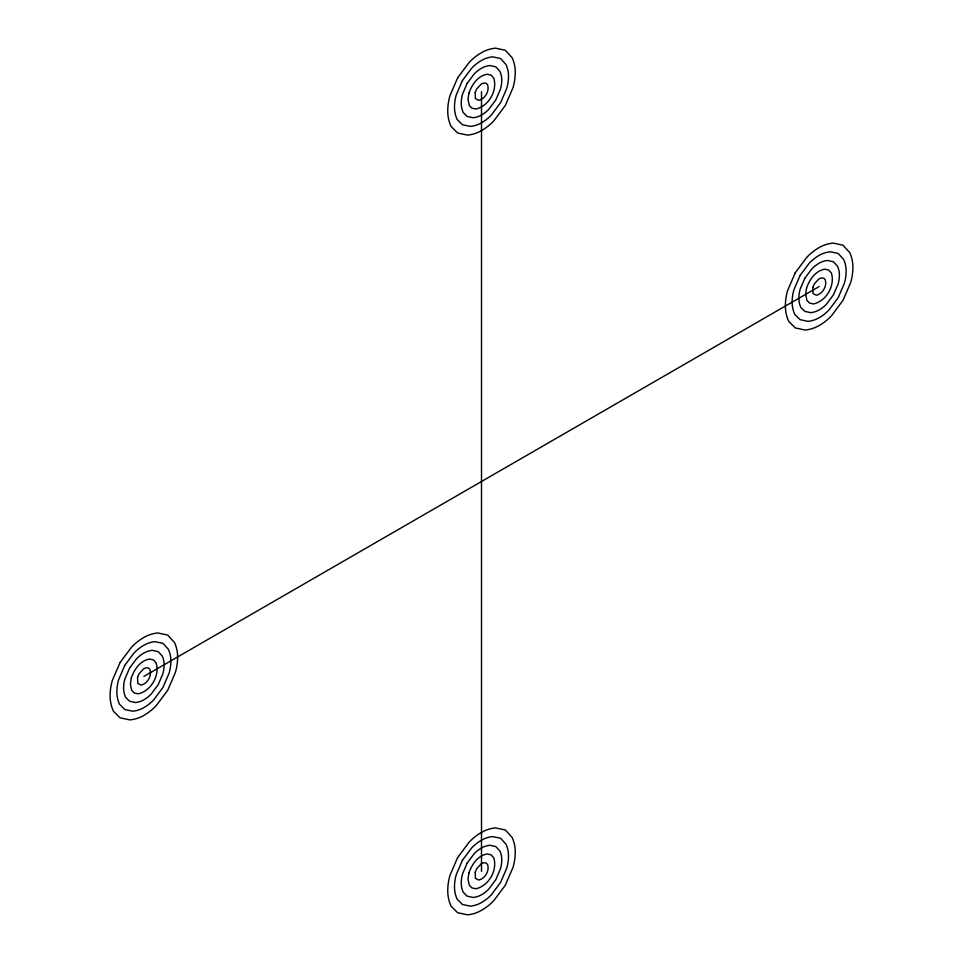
<?xml version="1.0" encoding="UTF-8"?>
<svg xmlns="http://www.w3.org/2000/svg" width="963" height="963" viewBox="0 0 963 963"><rect width="100%" height="100%" fill="white"/><g stroke="black" fill="none" stroke-linecap="round" stroke-linejoin="round"><path stroke-width="1.44" d="M143.872 676.435L819.128 286.565M481.5 91.629L481.5 871.371M131.269 678.012L130.366 684.236L131.678 690.327L134.314 692.975L138.275 693.829C151.083 690.953 160.051 675.424 156.138 662.893L153.418 659.896L149.458 659.041C140.02 660.702 134.218 669.562 131.269 678.012M137.565 677.218L137.769 683.381L141.067 685.126C147.471 683.694 151.961 675.93 149.999 669.658L148.639 668.166L146.665 667.732L143.872 668.635L139.093 673.679L137.565 677.218M468.897 93.218L467.994 99.43L469.306 105.533L471.954 108.181L475.903 109.024C488.723 106.147 497.678 90.63 493.766 78.087L491.046 75.09L487.097 74.235C477.648 75.908 471.846 84.768 468.897 93.218M475.204 92.424L475.409 98.587L478.707 100.333C485.111 98.888 489.589 91.136 487.639 84.864L486.279 83.36L484.293 82.938L481.5 83.841L476.721 88.873L475.204 92.424M468.897 872.947L467.994 879.159L469.306 885.262L471.954 887.91L475.903 888.765C488.723 885.876 497.678 870.359 493.766 857.828L491.046 854.819L487.097 853.976C477.648 855.638 471.846 864.497 468.897 872.947M475.204 872.153L475.409 878.316L478.707 880.062C485.111 878.617 489.589 870.865 487.639 864.593L486.279 863.101L484.293 862.667L481.5 863.57L476.721 868.614L475.204 872.153M806.537 288.142L805.634 294.365L806.946 300.468L809.582 303.104L813.542 303.959C826.35 301.082 835.318 285.566 831.394 273.023L828.686 270.025L824.725 269.171C815.288 270.844 809.486 279.691 806.537 288.142M812.832 287.359L813.037 293.51L816.335 295.268C822.739 293.823 827.217 286.059 825.267 279.8L823.907 278.295L821.933 277.874L819.128 278.764L814.361 283.808L812.832 287.359M119.99 662.652L112.358 680.384A54.566 54.566 0 0 0 110.107 695.924A36.991 36.991 0 0 0 113.393 711.176L119.99 717.784L129.885 719.915A34.837 34.837 0 0 0 143.872 715.425A54.566 54.566 0 0 0 156.199 705.686L167.743 690.218L175.374 672.487A54.566 54.566 0 0 0 177.625 656.935A34.837 34.837 0 0 0 174.532 642.574L167.743 635.086L157.848 632.944A34.837 34.837 0 0 0 143.872 637.446A54.566 54.566 0 0 0 131.534 647.172L119.99 662.652M124.769 665.409L118.666 679.589A43.648 43.648 0 0 0 116.86 692.024A29.6 29.6 0 0 0 119.484 704.23L124.769 709.514L132.677 711.224A27.867 27.867 0 0 0 143.872 707.624A43.648 43.648 0 0 0 153.731 699.836L162.964 687.462L169.067 673.269A43.648 43.648 0 0 0 170.872 660.835A27.867 27.867 0 0 0 168.405 649.351L162.964 643.356L155.055 641.647A27.867 27.867 0 0 0 143.872 645.246A43.648 43.648 0 0 0 134.001 653.022L124.769 665.409M129.548 668.166L124.961 678.807A32.742 32.742 0 0 0 123.613 688.124A22.197 22.197 0 0 0 125.587 697.272L129.548 701.245L135.47 702.521A20.909 20.909 0 0 0 143.872 699.824A32.742 32.742 0 0 0 151.263 693.986L158.197 684.705L162.771 674.064A32.742 32.742 0 0 0 164.119 664.735A20.909 20.909 0 0 0 162.266 656.116L158.197 651.626L152.262 650.338A20.909 20.909 0 0 0 143.872 653.046A32.742 32.742 0 0 0 136.469 658.873L129.548 668.166M457.63 77.847L449.998 95.59A54.566 54.566 0 0 0 447.735 111.13A36.991 36.991 0 0 0 451.021 126.382L457.63 132.99L467.512 135.121A34.837 34.837 0 0 0 481.5 130.619A54.566 54.566 0 0 0 493.826 120.893L505.37 105.412L513.002 87.681A54.566 54.566 0 0 0 515.265 72.141A34.837 34.837 0 0 0 512.172 57.78L505.37 50.281L495.488 48.15A34.837 34.837 0 0 0 481.5 52.652A54.566 54.566 0 0 0 469.174 62.378L457.63 77.847M462.396 80.603L456.293 94.795A43.648 43.648 0 0 0 454.488 107.23A29.6 29.6 0 0 0 457.124 119.424L462.396 124.721L470.317 126.418A27.867 27.867 0 0 0 481.5 122.819A43.648 43.648 0 0 0 491.359 115.042L500.604 102.656L506.707 88.476A43.648 43.648 0 0 0 508.512 76.041A27.867 27.867 0 0 0 506.032 64.557L500.604 58.55L492.683 56.841A27.867 27.867 0 0 0 481.5 60.44A43.648 43.648 0 0 0 471.641 68.229L462.396 80.603M467.175 83.36L462.601 94.001A32.742 32.742 0 0 0 461.241 103.33A22.197 22.197 0 0 0 463.215 112.478L467.175 116.451L473.11 117.727A20.909 20.909 0 0 0 481.5 115.03A32.742 32.742 0 0 0 488.903 109.192L495.825 99.899L500.399 89.27A32.742 32.742 0 0 0 501.759 79.941A20.909 20.909 0 0 0 499.905 71.322L495.825 66.82L489.89 65.544A20.909 20.909 0 0 0 481.5 68.241A32.742 32.742 0 0 0 474.097 74.079L467.175 83.36M457.63 857.588L449.998 875.319A54.566 54.566 0 0 0 447.735 890.859A36.991 36.991 0 0 0 451.021 906.111L457.63 912.719L467.512 914.85A34.837 34.837 0 0 0 481.5 910.348A54.566 54.566 0 0 0 493.826 900.622L505.37 885.153L513.002 867.41A54.566 54.566 0 0 0 515.265 851.87A34.837 34.837 0 0 0 512.172 837.509L505.37 830.01L495.488 827.879A34.837 34.837 0 0 0 481.5 832.381A54.566 54.566 0 0 0 469.174 842.107L457.63 857.588M462.396 860.344L456.293 874.524A43.648 43.648 0 0 0 454.488 886.959A29.6 29.6 0 0 0 457.124 899.153L462.396 904.45L470.317 906.159A27.867 27.867 0 0 0 481.5 902.56A43.648 43.648 0 0 0 491.359 894.771L500.604 882.397L506.707 868.205A43.648 43.648 0 0 0 508.512 855.77A27.867 27.867 0 0 0 506.032 844.286L500.604 838.279L492.683 836.582A27.867 27.867 0 0 0 481.5 840.181A43.648 43.648 0 0 0 471.641 847.958L462.396 860.344M467.175 863.101L462.601 873.73A32.742 32.742 0 0 0 461.241 883.059A22.197 22.197 0 0 0 463.215 892.207L467.175 896.18L473.11 897.456A20.909 20.909 0 0 0 481.5 894.759A32.742 32.742 0 0 0 488.903 888.921L495.825 879.64L500.399 868.999A32.742 32.742 0 0 0 501.759 859.67A20.909 20.909 0 0 0 499.905 851.051L495.825 846.549L489.89 845.273A20.909 20.909 0 0 0 481.5 847.97A32.742 32.742 0 0 0 474.097 853.808L467.175 863.101M795.257 272.782L787.626 290.513A54.566 54.566 0 0 0 785.375 306.065A36.991 36.991 0 0 0 788.661 321.305L795.257 327.914L805.152 330.056A34.837 34.837 0 0 0 819.128 325.554A54.566 54.566 0 0 0 831.466 315.828L843.01 300.348L850.642 282.616A54.566 54.566 0 0 0 852.893 267.076A34.837 34.837 0 0 0 849.799 252.715L843.01 245.216L833.115 243.085A34.837 34.837 0 0 0 819.128 247.575A54.566 54.566 0 0 0 806.801 257.314L795.257 272.782M800.036 275.538L793.933 289.731A43.648 43.648 0 0 0 792.128 302.165A29.6 29.6 0 0 0 794.752 314.359L800.036 319.644L807.945 321.353A27.867 27.867 0 0 0 819.128 317.754A43.648 43.648 0 0 0 828.999 309.978L838.231 297.591L844.334 283.411A43.648 43.648 0 0 0 846.14 270.976A27.867 27.867 0 0 0 843.672 259.48L838.231 253.486L830.323 251.776A27.867 27.867 0 0 0 819.128 255.376A43.648 43.648 0 0 0 809.269 263.164L800.036 275.538M804.803 278.295L800.229 288.936A32.742 32.742 0 0 0 798.881 298.265A22.197 22.197 0 0 0 800.843 307.414L804.803 311.374L810.738 312.662A20.909 20.909 0 0 0 819.128 309.954A32.742 32.742 0 0 0 826.531 304.127L833.452 294.834L838.039 284.193A32.742 32.742 0 0 0 839.387 274.876A20.909 20.909 0 0 0 837.533 266.257L833.452 261.755L827.53 260.479A20.909 20.909 0 0 0 819.128 263.176A32.742 32.742 0 0 0 811.737 269.014L804.803 278.295"/></g></svg>
